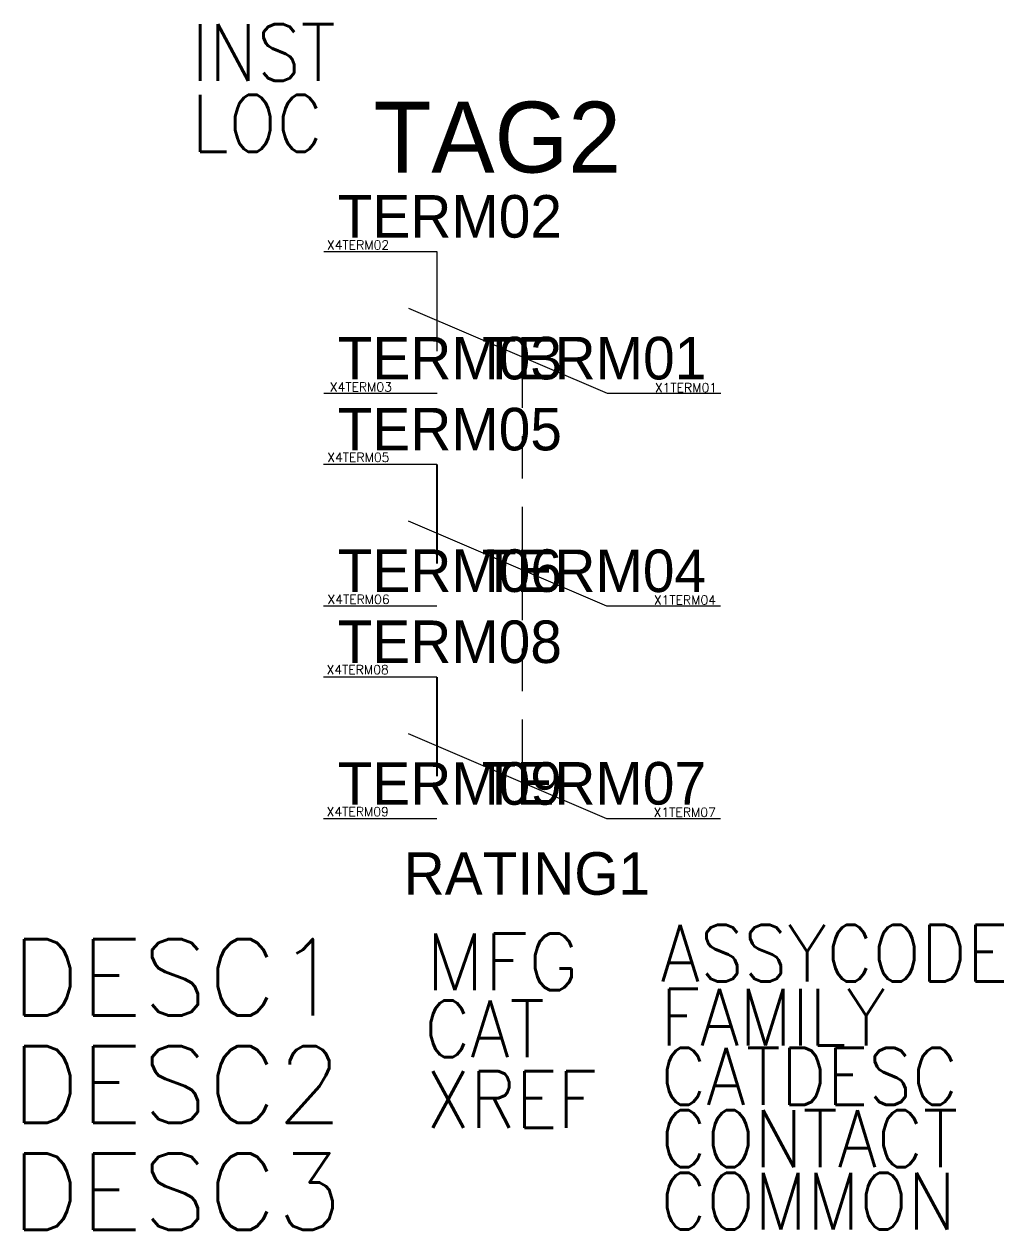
# Model space of a CAD drawing. Header units: millimetres. Extents: x -6.6 to 28, y -26.5 to 16.
import ezdxf
from ezdxf.enums import TextEntityAlignment as Align

# ---------------------------------------------------------------- set-up
doc = ezdxf.new("R2010")
doc.units = ezdxf.units.MM
doc.layers.add('PNPG', color=70, linetype='Continuous')
doc.styles.add('WD', font='txt.shx')
doc.styles.add('WD_IEC', font='txt.shx', dxfattribs={"width": 0.9, "height": 2})

msp = doc.modelspace()

# ---------------------------------------------------------------- linework, layer by layer
at = {"color": 0}
for p, q in [((11.014, 4), (11.014, 2.5)), ((11.014, 1.5), (11.014, 0)), ((11.014, -1), (11.014, -2.5)), ((11.014, -3.5), (11.014, -5)), ((11.014, -6), (11.014, -7.5)), ((11.014, -8.5), (11.014, -10))]:
    msp.add_line(p, q, dxfattribs=at)
at = {"layer": 'PNPG', "color": 0}
for p, q in [((8.014, 8), (4.014, 8)), ((8.014, 4.5), (8.014, 8)), ((8.014, 4.5), (8.014, 8)), ((14.014, 3.001), (7.014, 6)), ((8.014, 3), (4.014, 3)), ((18.014, 3.001), (14.014, 3.001)), ((8, 0.5), (4, 0.5)), ((8, -3), (8, 0.5)), ((8.028, -3), (8.028, 0.5)), ((14, -4.499), (7, -1.5)), ((8, -4.5), (4, -4.5)), ((18, -4.499), (14, -4.499)), ((8, -7), (4, -7)), ((8, -10.5), (8, -7)), ((8.028, -10.5), (8.028, -7)), ((14, -11.999), (7, -9)), ((8, -12), (4, -12)), ((18, -11.999), (14, -11.999))]:
    msp.add_line(p, q, dxfattribs=at)

# ---------------------------------------------------------------- texts
at = {"style": 'WD_IEC', "width": 0.9, "flags": 1}
for tag, p, s in [('INST', (-0.656, 14.032), ''), ('LOC', (-0.656, 11.532), ''), ('ASSYCODE', (15.89, -17.744), ''), ('FAMILY', (15.89, -20.001), 'CR_ACKO'), ('CAT', (7.562, -20.409), ''), ('CATDESC', (15.89, -22.087), ''), ('XREF', (7.624, -22.909), ''), ('CONTACT', (15.89, -24.286), ''), ('COMMON', (15.89, -26.486), '')]:
    msp.add_attdef(tag, p, s, height=2, dxfattribs=at)
msp.add_attdef('TAG2', (5.764, 10.796), 'K', height=2.5)
at = {"linetype": 'Continuous'}
for tag, p, s in [('TERM02', (4.501, 8.501), '5'), ('TERM03', (4.5, 3.5), '4'), ('TERM05', (4.499, 0.995), '7'), ('TERM06', (4.501, -3.998), '6'), ('TERM08', (4.498, -6.506), '8'), ('TERM09', (4.498, -11.505), '9')]:
    msp.add_attdef(tag, p, s, height=1.5, dxfattribs=at)
at = {"style": 'WD', "flags": 1}
for tag, p in [('X4TERM02', (4.122, 8.08)), ('X4TERM03', (4.222, 3.068)), ('X4TERM05', (4.135, 0.587)), ('X4TERM06', (4.141, -4.423)), ('X4TERM08', (4.108, -6.899)), ('X4TERM09', (4.112, -11.911))]:
    msp.add_attdef(tag, p, '', height=0.32, dxfattribs=at)
at = {"linetype": 'Continuous'}
for tag, text, p in [('TERM01', '1', (17.505, 3.499)), ('TERM04', '3', (17.497, -4.002)), ('TERM07', '11', (17.496, -11.5))]:
    msp.add_attdef(tag, text=text, height=1.5, dxfattribs=at).set_placement(p, align=Align.RIGHT)
at = {"style": 'WD', "flags": 1}
for tag, p in [('X1TERM01', (17.885, 3.048)), ('X1TERM04', (17.848, -4.445)), ('X1TERM07', (17.842, -11.929))]:
    msp.add_attdef(tag, text='', height=0.32, dxfattribs=at).set_placement(p, align=Align.RIGHT)
msp.add_attdef('RATING1', text='', height=1.5).set_placement((11.176, -14.681), align=Align.CENTER)
at = {"color": 0, "style": 'WD_IEC', "flags": 9}
msp.add_attdef('MFG', (7.608, -18.05), '', height=2, dxfattribs=at)
at = {"color": 0, "style": 'WD_IEC'}
for tag, p in [('DESC1', (4.666, -18.943)), ('DESC2', (4.666, -22.723)), ('DESC3', (4.666, -26.503))]:
    msp.add_attdef(tag, text='', height=2.7, dxfattribs=at).set_placement(p, align=Align.RIGHT)

doc.saveas('drawing.dxf')
